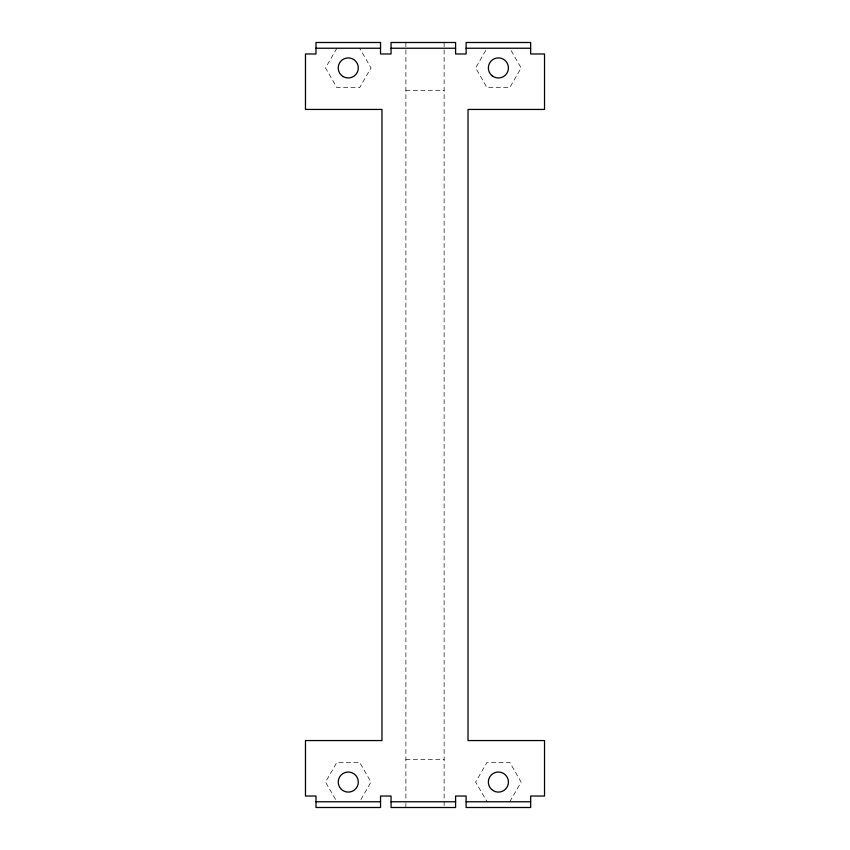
<?xml version="1.0" encoding="UTF-8"?>
<svg xmlns="http://www.w3.org/2000/svg" width="850" height="850" viewBox="0 0 850 850"><rect width="100%" height="100%" fill="white"/><g stroke="black" fill="none" stroke-linecap="round" stroke-linejoin="round"><path stroke-width="0.64" stroke-dasharray="4.25 3.19" d="M336.887 48.237L325.518 67.936L336.887 87.635L359.635 87.635L371.004 67.936L359.635 48.237M485.754 50.426L475.649 67.936L487.018 87.635L509.766 87.635L521.135 67.936L509.766 48.237M360.899 799.574L371.004 782.064L359.635 762.365L336.887 762.365L325.518 782.064L336.887 801.763M509.766 801.763L521.135 782.064L509.766 762.365L487.018 762.365L475.649 782.064L487.018 801.763M405.875 90.312L444.125 90.312M405.875 759.688L444.125 759.688M444.125 42.5L444.125 807.5M405.875 42.5L405.875 802.188M405.875 803.516L405.875 807.5"/><path stroke-width="1.27" d="M315.987 48.237L380.534 48.237M391.053 48.237L455.6 48.237M466.119 48.237L530.666 48.237M315.987 801.763L380.534 801.763M391.053 801.763L455.6 801.763M466.119 801.763L530.666 801.763M380.534 42.5L315.987 42.5L315.987 53.975L305.469 53.975L305.469 109.438L381.969 109.438L381.969 740.562L305.469 740.562L305.469 796.025L315.987 796.025L315.987 807.5L380.534 807.5L380.534 796.025L391.053 796.025L391.053 807.5L455.6 807.5L455.6 796.025L466.119 796.025L466.119 807.5L530.666 807.5L530.666 796.025L544.531 796.025L544.531 740.562L468.031 740.562L468.031 109.438L544.531 109.438L544.531 53.975L530.666 53.975L530.666 42.5L466.119 42.5L466.119 53.975L455.6 53.975L455.6 42.5L391.053 42.5L391.053 53.975L380.534 53.975L380.534 42.5M491.587 789.448A10.041 10.041 0 0 0 508.194 784.263A10.041 10.041 0 0 0 495.401 772.48A10.041 10.041 0 0 0 491.587 789.448M341.424 789.416A10.041 10.041 0 0 0 358.052 784.306A10.041 10.041 0 0 0 345.312 772.469A10.041 10.041 0 0 0 341.424 789.416M343.166 76.585A10.041 10.041 0 0 0 358.296 68.021A10.041 10.041 0 0 0 343.315 59.203A10.041 10.041 0 0 0 343.166 76.585M492.288 75.905A10.041 10.041 0 0 0 508.353 69.243A10.041 10.041 0 0 0 494.541 58.661A10.041 10.041 0 0 0 492.288 75.905"/></g></svg>
